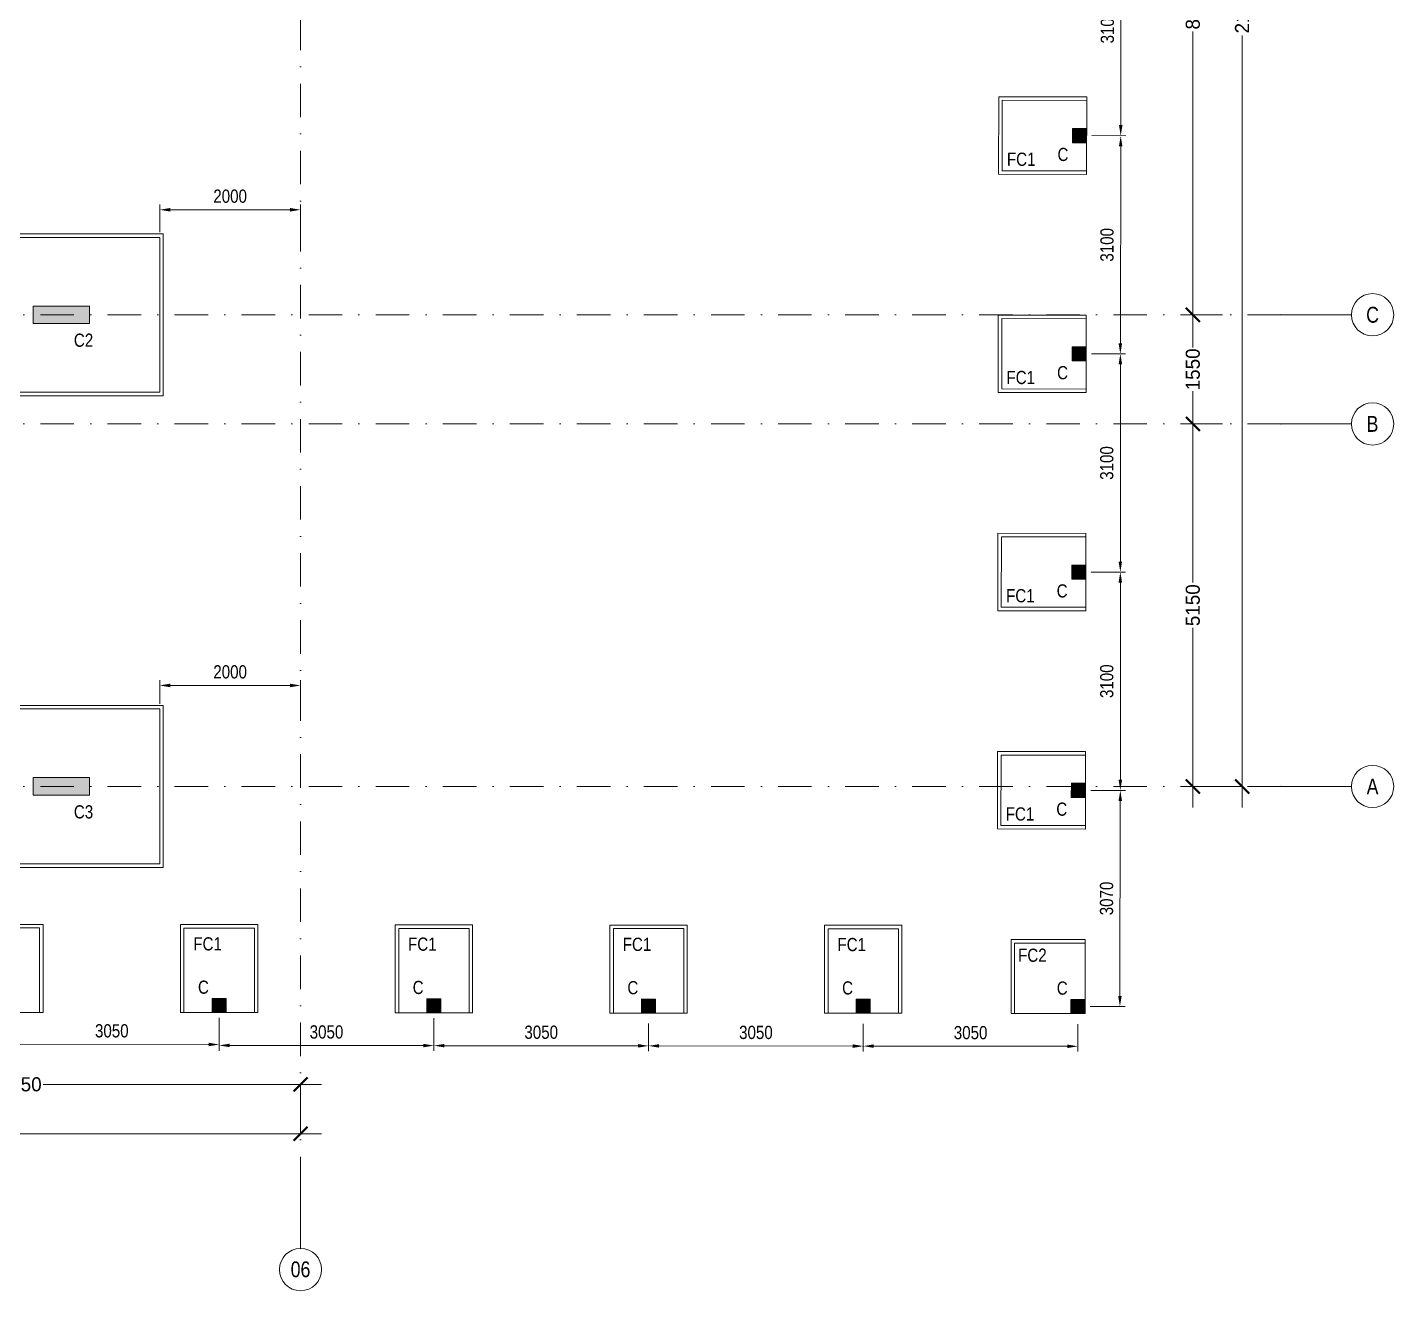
# Model space of a CAD drawing. Header units: millimetres. Extents: x -2277 to 53904, y -32032 to 20357.
# Drawn here: x 34494 to 53904, y -32032 to -14086 of the extents above; entities that cross this region are included whole.
import ezdxf
from ezdxf.enums import TextEntityAlignment as Align

# ---------------------------------------------------------------- set-up
doc = ezdxf.new("R2010")
doc.units = ezdxf.units.MM
doc.header["$LTSCALE"] = 75
doc.linetypes.add('DASHDOT2', pattern=[12.7, 6.35, -3.175, 0, -3.175])
doc.linetypes.add('Dot & Dashed', pattern=[502.708322, 238.125, -132.291667, 0, -132.291655])
for name, color, linetype in [('00_A_GRIDS.3D', 1, 'Continuous'), ('02_A_GRIDS.3D', 1, 'Continuous'), ('F7', 7, 'Continuous'), ('S-SLAB', 3, 'Continuous')]:
    doc.layers.add(name, color=color, linetype=linetype)
for name, color, linetype, lineweight in [('A-ANNO-DIMS', 211, 'Continuous', 9), ('S- FOUNDTION', 2, 'Continuous', 9), ('S-BEAM-IDEN', 2, 'Continuous', 9), ('S-COL', 3, 'Continuous', 13), ('S-COLS-IDEN', 171, 'Continuous', 9), ('S-HATCH', 8, 'Continuous', 9), ('S-PLAIN CONCRETE', 1, 'Continuous', 9)]:
    doc.layers.add(name, color=color, linetype=linetype, lineweight=lineweight)
doc.styles.add('236 - NAS Mall_CD_GF Plan$0$TEXT 500', font='GOTHIC.TTF', dxfattribs={"height": 350})
doc.styles.add('Arial Narrow_1', font='ARIALN.TTF', dxfattribs={"height": 187.5})
doc.styles.add('GENERATED_STYLE_3', font='arial.ttf', dxfattribs={"width": 0.8})
doc.styles.add('TEXT 100', font='GOTHIC.TTF', dxfattribs={"height": 200})
doc.dimstyles.new('236 - NAS Mall_CD_GF Plan$0$DIM 500', dxfattribs={"dimtxt": 350, "dimasz": 300, "dimexe": 0, "dimexo": 0, "dimgap": 25, "dimtad": 0, "dimdec": 0, "dimrnd": 5, "dimzin": 0, "dimdsep": 46, "dimtxsty": '236 - NAS Mall_CD_GF Plan$0$TEXT 500', "dimblk": '236 - NAS Mall_CD_GF Plan$0$_ARCHTICK', "dimcen": 0, "dimdle": 300, "dimclrd": 256, "dimclre": 256, "dimclrt": 256, "dimadec": 0, "dimazin": 0, "dimtfac": 1, "dimtdec": 0, "dimtmove": 1, "dimatfit": 3, "dimfxl": 1000, "dimfxlon": 1, "dimtolj": 1, "dimtzin": 0, "dimlwd": 0, "dimlwe": 0, "dimarcsym": 0})
doc.dimstyles.new('WYE_STANDARD_-_2_5mm', dxfattribs={"dimscale": 304.8, "dimtxt": 187.5, "dimasz": 0.492126, "dimexe": 0.246063, "dimexo": 0.246063, "dimgap": 0.9, "dimtad": 0, "dimdec": 0, "dimzin": 0, "dimdsep": 46, "dimtxsty": 'Arial Narrow_1', "dimcen": 0.09, "dimazin": 0, "dimtfac": 1, "dimtdec": 0, "dimtix": 1, "dimtmove": 0, "dimatfit": 3, "dimfxl": 1, "dimtvp": 1, "dimtolj": 1, "dimtzin": 0, "dimlwd": 13, "dimlwe": 13, "dimarcsym": 2})

# ---------------------------------------------------------------- blocks, each defined once
blk = doc.blocks.new('236 - NAS Mall_CD_GF Plan$0$_ARCHTICK')
at = {"color": 0, "linetype": 'ByBlock', "const_width": 0.15}
blk.add_lwpolyline([(-0.5, -0.5), (0.5, 0.5)], dxfattribs=at)
blk = doc.blocks.new('*D26')
at = {"layer": '02_A_GRIDS.3D', "lineweight": 0, "transparency": 16777216}
for p, q in [((30125, -29102), (34081, -29102)), ((30425, -29524), (30425, -29102)), ((38675, -29102), (34719, -29102)), ((38375, -29524), (38375, -29102))]:
    blk.add_line(p, q, dxfattribs=at)
at = {"layer": 'Defpoints', "color": 0, "transparency": 16777216}
for p in [(38375, -29102), (30425, -29524), (38375, -29524)]:
    blk.add_point(p, dxfattribs=at)
at = {"layer": '02_A_GRIDS.3D', "lineweight": 0, "transparency": 16777216, "xscale": 200, "yscale": 200, "zscale": 200, "rotation": 180}
blk.add_blockref('236 - NAS Mall_CD_GF Plan$0$_ARCHTICK', (30425, -29102), dxfattribs=at)
at = {"layer": '02_A_GRIDS.3D', "lineweight": 0, "transparency": 16777216, "xscale": 200, "yscale": 200, "zscale": 200}
blk.add_blockref('236 - NAS Mall_CD_GF Plan$0$_ARCHTICK', (38375, -29102), dxfattribs=at)
at = {"layer": '02_A_GRIDS.3D', "transparency": 16777216, "insert": (34400, -29102), "char_height": 200, "attachment_point": 5, "style": 'TEXT 100'}
blk.add_mtext('\\A1;7950', dxfattribs=at)
blk = doc.blocks.new('*D27')
at = {"layer": '02_A_GRIDS.3D', "lineweight": 0, "transparency": 16777216}
for p, q in [((9375, -29380), (9375, -29802)), ((38375, -29380), (38375, -29802)), ((9075, -29802), (23159, -29802)), ((38675, -29802), (23963, -29802))]:
    blk.add_line(p, q, dxfattribs=at)
at = {"layer": 'Defpoints', "color": 0, "transparency": 16777216}
for p in [(9375, -29380), (38375, -29380), (38375, -29802)]:
    blk.add_point(p, dxfattribs=at)
at = {"layer": '02_A_GRIDS.3D', "lineweight": 0, "transparency": 16777216, "xscale": 200, "yscale": 200, "zscale": 200, "rotation": 180}
blk.add_blockref('236 - NAS Mall_CD_GF Plan$0$_ARCHTICK', (9375, -29802), dxfattribs=at)
at = {"layer": '02_A_GRIDS.3D', "lineweight": 0, "transparency": 16777216, "xscale": 200, "yscale": 200, "zscale": 200}
blk.add_blockref('236 - NAS Mall_CD_GF Plan$0$_ARCHTICK', (38375, -29802), dxfattribs=at)
at = {"layer": '02_A_GRIDS.3D', "transparency": 16777216, "insert": (23561, -29802), "char_height": 200, "attachment_point": 5, "style": 'TEXT 100'}
blk.add_mtext('\\A1;29000', dxfattribs=at)
blk = doc.blocks.new('*D28')
at = {"layer": '02_A_GRIDS.3D', "lineweight": 0, "transparency": 16777216}
for p, q in [((51751, -2920), (51751, -13399)), ((51330, -3220), (51751, -3220)), ((51751, -25170), (51751, -14203)), ((51333, -24870), (51751, -24870))]:
    blk.add_line(p, q, dxfattribs=at)
at = {"layer": 'Defpoints', "color": 0, "transparency": 16777216}
for p in [(51330, -3220), (51333, -24870), (51751, -24870)]:
    blk.add_point(p, dxfattribs=at)
at = {"layer": '02_A_GRIDS.3D', "lineweight": 0, "transparency": 16777216, "xscale": 200, "yscale": 200, "zscale": 200}
for p, rotation in [((51751, -3220), 90), ((51751, -24870), 270)]:
    blk.add_blockref('236 - NAS Mall_CD_GF Plan$0$_ARCHTICK', p, dxfattribs=dict(at, rotation=rotation))
at = {"layer": '02_A_GRIDS.3D', "transparency": 16777216, "insert": (51751, -13801), "char_height": 200, "attachment_point": 5, "rotation": 90, "style": 'TEXT 100'}
blk.add_mtext('\\A1;21650', dxfattribs=at)
blk = doc.blocks.new('*D31')
at = {"layer": '02_A_GRIDS.3D', "lineweight": 0, "transparency": 16777216}
for p, q in [((51051, -9170), (51051, -13495)), ((51473, -9470), (51051, -9470)), ((51051, -18470), (51051, -14144)), ((51473, -18170), (51051, -18170))]:
    blk.add_line(p, q, dxfattribs=at)
at = {"layer": 'Defpoints', "color": 0, "transparency": 16777216}
for p in [(51473, -9470), (51051, -18170), (51473, -18170)]:
    blk.add_point(p, dxfattribs=at)
at = {"layer": '02_A_GRIDS.3D', "lineweight": 0, "transparency": 16777216, "xscale": 200, "yscale": 200, "zscale": 200}
for p, rotation in [((51051, -9470), 90), ((51051, -18170), 270)]:
    blk.add_blockref('236 - NAS Mall_CD_GF Plan$0$_ARCHTICK', p, dxfattribs=dict(at, rotation=rotation))
at = {"layer": '02_A_GRIDS.3D', "transparency": 16777216, "insert": (51051, -13820), "char_height": 200, "attachment_point": 5, "rotation": 90, "style": 'TEXT 100'}
blk.add_mtext('\\A1;8700', dxfattribs=at)
blk = doc.blocks.new('*D32')
at = {"layer": '02_A_GRIDS.3D', "lineweight": 0, "transparency": 16777216}
for p, q in [((51051, -17870), (51051, -18635)), ((51473, -18170), (51051, -18170)), ((51051, -20020), (51051, -19254)), ((51473, -19720), (51051, -19720))]:
    blk.add_line(p, q, dxfattribs=at)
at = {"layer": 'Defpoints', "color": 0, "transparency": 16777216}
for p in [(51473, -18170), (51051, -19720), (51473, -19720)]:
    blk.add_point(p, dxfattribs=at)
at = {"layer": '02_A_GRIDS.3D', "lineweight": 0, "transparency": 16777216, "xscale": 200, "yscale": 200, "zscale": 200}
for p, rotation in [((51051, -18170), 90), ((51051, -19720), 270)]:
    blk.add_blockref('236 - NAS Mall_CD_GF Plan$0$_ARCHTICK', p, dxfattribs=dict(at, rotation=rotation))
at = {"layer": '02_A_GRIDS.3D', "transparency": 16777216, "insert": (51051, -18945), "char_height": 200, "attachment_point": 5, "rotation": 90, "style": 'TEXT 100'}
blk.add_mtext('\\A1;1550', dxfattribs=at)
blk = doc.blocks.new('*D33')
at = {"layer": '02_A_GRIDS.3D', "lineweight": 0, "transparency": 16777216}
for p, q in [((51051, -19420), (51051, -21971)), ((51473, -19720), (51051, -19720)), ((51051, -25170), (51051, -22618)), ((51473, -24870), (51051, -24870))]:
    blk.add_line(p, q, dxfattribs=at)
at = {"layer": 'Defpoints', "color": 0, "transparency": 16777216}
for p in [(51473, -19720), (51051, -24870), (51473, -24870)]:
    blk.add_point(p, dxfattribs=at)
at = {"layer": '02_A_GRIDS.3D', "lineweight": 0, "transparency": 16777216, "xscale": 200, "yscale": 200, "zscale": 200}
for p, rotation in [((51051, -19720), 90), ((51051, -24870), 270)]:
    blk.add_blockref('236 - NAS Mall_CD_GF Plan$0$_ARCHTICK', p, dxfattribs=dict(at, rotation=rotation))
at = {"layer": '02_A_GRIDS.3D', "transparency": 16777216, "insert": (51051, -22295), "char_height": 200, "attachment_point": 5, "rotation": 90, "style": 'TEXT 100'}
blk.add_mtext('\\A1;5150', dxfattribs=at)
blk = doc.blocks.new('Standard grid marker')
at = {"layer": '00_A_GRIDS.3D', "linetype": 'Dot & Dashed', "lineweight": 0}
for p, q in [((1000, 0), (0, 0)), ((33692, 0), (34692, 0))]:
    blk.add_line(p, q, dxfattribs=at)
at = {"layer": '00_A_GRIDS.3D', "linetype": 'DASHDOT2', "lineweight": 0}
blk.add_line((1000, 0), (33692, 0), dxfattribs=at)
at = {"layer": '00_A_GRIDS.3D', "linetype": 'Continuous', "lineweight": 0}
for centre in [(-300, 0), (34992, 0)]:
    blk.add_circle(centre, 300, dxfattribs=at)
at = {"layer": '00_A_GRIDS.3D', "linetype": 'Dot & Dashed', "lineweight": 0}
blk.add_point((1000, 0), dxfattribs=at)
blk.add_point((1000, 0), dxfattribs=at)
at = {"layer": '00_A_GRIDS.3D', "lineweight": 0, "style": 'GENERATED_STYLE_3'}
for tag, p in [('AC_MarkerText_1_0', (-464, -51)), ('AC_MarkerText_1_1', (34828, -51))]:
    blk.add_attdef(tag, text='', height=225, rotation=90, dxfattribs=at).set_placement(p, align=Align.TOP_CENTER)
blk = doc.blocks.new('Standard grid marker_2')
at = {"layer": '00_A_GRIDS.3D', "linetype": 'Dot & Dashed', "lineweight": 0}
blk.add_line((1000, 0), (0, 0), dxfattribs=at)
at = {"layer": '00_A_GRIDS.3D', "linetype": 'DASHDOT2', "lineweight": 0}
blk.add_line((1000, 0), (53981, 0), dxfattribs=at)
at = {"layer": '00_A_GRIDS.3D', "linetype": 'Continuous', "lineweight": 0}
blk.add_circle((-300, 0), 300, dxfattribs=at)
at = {"layer": '00_A_GRIDS.3D', "linetype": 'Dot & Dashed', "lineweight": 0}
blk.add_point((1000, 0), dxfattribs=at)
blk.add_point((1000, 0), dxfattribs=at)
at = {"layer": '00_A_GRIDS.3D', "lineweight": 0, "style": 'GENERATED_STYLE_3'}
for tag, p in [('AC_MarkerText_1_0', (-300, -215)), ('AC_MarkerText_1_1', (55281, -215))]:
    blk.add_attdef(tag, text='', height=225, rotation=180, dxfattribs=at).set_placement(p, align=Align.TOP_CENTER)
blk = doc.blocks.new('*U36')
at = {"layer": 'S-HATCH'}
blk.add_hatch(color=256, dxfattribs=at).paths.add_polyline_path([(0, -100), (0, 100), (200, 100), (200, -100)])
at = {"layer": 'S-COL'}
blk.add_lwpolyline([(0, -100), (0, 100), (200, 100), (200, -100)], close=True, dxfattribs=at)
at = {"layer": 'S-COLS-IDEN', "insert": (274, -313), "char_height": 187, "width": 330.7, "attachment_point": 1, "rotation": 90.1053, "style": 'Arial Narrow_1'}
blk.add_mtext('C', dxfattribs=at)
blk = doc.blocks.new('*U37')
at = {"layer": 'S-COL', "color": 0, "linetype": 'ByBlock', "lineweight": -2, "transparency": 16777216, "rotation": 269.8946851459084}
for p in [(49470, -25), (49465, -3125), (49459, -6225), (49453, -9325), (49447, -12425), (49442, -15525), (49436, -18625), (49430, -21725), (49425, -24825)]:
    blk.add_blockref('*U36', p, dxfattribs=at)
blk = doc.blocks.new('*U38')
at = {"layer": 'S-HATCH'}
blk.add_hatch(color=256, dxfattribs=at).paths.add_polyline_path([(200, -100), (0, -100), (0, 100), (200, 100)])
at = {"layer": 'S-COL'}
blk.add_lwpolyline([(200, -100), (0, -100), (0, 100), (200, 100)], close=True, dxfattribs=at)
at = {"layer": 'S-COLS-IDEN', "insert": (401, -354), "char_height": 187, "width": 330.7, "attachment_point": 1, "rotation": 180.0613, "style": 'Arial Narrow_1'}
blk.add_mtext('C', dxfattribs=at)
blk = doc.blocks.new('*U39')
at = {"layer": 'S-COL', "color": 0, "linetype": 'ByBlock', "lineweight": -2, "transparency": 16777216, "rotation": 179.9387203752178}
for p in [(37319, -27982), (40369, -27986), (43419, -27989), (46469, -27992), (49519, -27995)]:
    blk.add_blockref('*U38', p, dxfattribs=at)
blk = doc.blocks.new('fcccc')
at = {"layer": 'S- FOUNDTION'}
blk.add_lwpolyline([(-9268, -6922), (-9268, -8122), (-10268, -8122), (-10268, -6922)], close=True, dxfattribs=at)
at = {"layer": 'S-PLAIN CONCRETE'}
blk.add_lwpolyline([(-9218, -6922), (-9218, -8172), (-10318, -8172), (-10318, -6922)], close=True, dxfattribs=at)
blk = doc.blocks.new('FC1')
at = {"layer": 'S-SLAB', "color": 2, "rotation": 269.9088043548456}
blk.add_blockref('fcccc', (56471, -12999), dxfattribs=at)
at = {"layer": 'S-BEAM-IDEN', "lineweight": 20, "insert": (48432, -3461), "char_height": 187.5, "width": 360.76, "attachment_point": 1, "rotation": 359.9088, "style": 'Arial Narrow_1'}
blk.add_mtext('FC1', dxfattribs=at)
blk = doc.blocks.new('*U45')
at = {"layer": '02_A_GRIDS.3D', "rotation": 90.10531485409159}
blk.add_blockref('FC1', (-3134, -49370), dxfattribs=at)
blk = doc.blocks.new('*U46')
at = {"layer": '02_A_GRIDS.3D', "color": 0, "linetype": 'ByBlock', "lineweight": -2, "transparency": 16777216, "rotation": 269.8946851459084}
for p in [(49365, -3225), (49359, -6325), (49353, -9425), (49347, -12525), (49342, -15625), (49336, -18725), (49330, -21825), (49325, -24925)]:
    blk.add_blockref('*U45', p, dxfattribs=at)
blk = doc.blocks.new('FC1R')
at = {"layer": 'S-SLAB', "color": 2, "rotation": 180}
blk.add_blockref('fcccc', (35530, -36427), dxfattribs=at)
at = {"layer": 'S-BEAM-IDEN', "lineweight": 20, "insert": (44931, -28435), "char_height": 187.5, "width": 360.76, "attachment_point": 1, "style": 'Arial Narrow_1'}
blk.add_mtext('FC1', dxfattribs=at)
blk = doc.blocks.new('*U48')
at = {"layer": '02_A_GRIDS.3D', "rotation": 180.0611997508542}
blk.add_blockref('FC1R', (45329, -29257), dxfattribs=at)
blk = doc.blocks.new('*U49')
at = {"layer": '02_A_GRIDS.3D', "color": 0, "linetype": 'ByBlock', "lineweight": -2, "transparency": 16777216, "rotation": 179.9388002491487}
for p in [(34169, -27879), (37219, -27882), (40269, -27886), (43319, -27889), (46369, -27892)]:
    blk.add_blockref('*U48', p, dxfattribs=at)
blk = doc.blocks.new('F7')
at = {"layer": 'S- FOUNDTION'}
blk.add_lwpolyline([(-11106, -14349), (-8906, -14349), (-8906, -17149), (-11106, -17149)], close=True, dxfattribs=at)
at = {"layer": 'S-PLAIN CONCRETE'}
blk.add_lwpolyline([(-11156, -14299), (-8856, -14299), (-8856, -17199), (-11156, -17199)], close=True, dxfattribs=at)
blk = doc.blocks.new('*D82')
at = {"layer": 'A-ANNO-DIMS', "color": 0, "lineweight": 13, "transparency": 16777216}
for p, q in [((36375, -16995), (36375, -16603)), ((36525, -16678), (38225, -16678)), ((38375, -16995), (38375, -16603))]:
    blk.add_line(p, q, dxfattribs=at)
at = {"layer": 'A-ANNO-DIMS', "color": 0, "transparency": 16777216}
for points in [[(36525, -16653), (36525, -16703), (36375, -16678)], [(38225, -16653), (38225, -16703), (38375, -16678)]]:
    blk.add_solid(points, dxfattribs=at)
at = {"layer": 'Defpoints', "color": 0, "transparency": 16777216}
for p in [(38375, -16678), (36375, -17070), (38375, -17070)]:
    blk.add_point(p, dxfattribs=at)
at = {"layer": 'A-ANNO-DIMS', "color": 0, "transparency": 16777216, "insert": (37375, -16486), "char_height": 187.5, "attachment_point": 5, "style": 'Arial Narrow_1'}
blk.add_mtext('\\A1;2000', dxfattribs=at)
blk = doc.blocks.new('*D83')
at = {"layer": 'A-ANNO-DIMS', "color": 0, "lineweight": 13, "transparency": 16777216}
for p, q in [((36375, -23695), (36375, -23360)), ((36525, -23435), (38225, -23435)), ((38375, -23695), (38375, -23360))]:
    blk.add_line(p, q, dxfattribs=at)
at = {"layer": 'A-ANNO-DIMS', "color": 0, "transparency": 16777216}
for points in [[(36525, -23410), (36525, -23460), (36375, -23435)], [(38225, -23410), (38225, -23460), (38375, -23435)]]:
    blk.add_solid(points, dxfattribs=at)
at = {"layer": 'Defpoints', "color": 0, "transparency": 16777216}
for p in [(38375, -23435), (36375, -23770), (38375, -23770)]:
    blk.add_point(p, dxfattribs=at)
at = {"layer": 'A-ANNO-DIMS', "color": 0, "transparency": 16777216, "insert": (37375, -23243), "char_height": 187.5, "attachment_point": 5, "style": 'Arial Narrow_1'}
blk.add_mtext('\\A1;2000', dxfattribs=at)
blk = doc.blocks.new('*D129')
at = {"layer": 'A-ANNO-DIMS', "color": 0, "lineweight": 13, "transparency": 16777216}
for p, q in [((49622, -12525), (50107, -12526)), ((50032, -12676), (50027, -15476)), ((49617, -15625), (50101, -15626))]:
    blk.add_line(p, q, dxfattribs=at)
at = {"layer": 'A-ANNO-DIMS', "color": 0, "transparency": 16777216}
for points in [[(50007, -12676), (50057, -12676), (50032, -12526)], [(50002, -15476), (50052, -15476), (50026, -15626)]]:
    blk.add_solid(points, dxfattribs=at)
at = {"layer": 'Defpoints', "color": 0, "transparency": 16777216}
for p in [(49547, -12525), (49542, -15625), (50026, -15626)]:
    blk.add_point(p, dxfattribs=at)
at = {"layer": 'A-ANNO-DIMS', "color": 0, "transparency": 16777216, "insert": (49838, -14076), "char_height": 187.5, "attachment_point": 5, "rotation": 89.8947, "style": 'Arial Narrow_1'}
blk.add_mtext('\\A1;3100', dxfattribs=at)
blk = doc.blocks.new('*D130')
at = {"layer": 'A-ANNO-DIMS', "color": 0, "lineweight": 13, "transparency": 16777216}
for p, q in [((49617, -15625), (50101, -15626)), ((50026, -15776), (50021, -18576)), ((49611, -18725), (50096, -18726))]:
    blk.add_line(p, q, dxfattribs=at)
at = {"layer": 'A-ANNO-DIMS', "color": 0, "transparency": 16777216}
for points in [[(50001, -15776), (50051, -15776), (50026, -15626)], [(49996, -18576), (50046, -18576), (50021, -18726)]]:
    blk.add_solid(points, dxfattribs=at)
at = {"layer": 'Defpoints', "color": 0, "transparency": 16777216}
for p in [(49542, -15625), (49536, -18725), (50021, -18726)]:
    blk.add_point(p, dxfattribs=at)
at = {"layer": 'A-ANNO-DIMS', "color": 0, "transparency": 16777216, "insert": (49832, -17176), "char_height": 187.5, "attachment_point": 5, "rotation": 89.8947, "style": 'Arial Narrow_1'}
blk.add_mtext('\\A1;3100', dxfattribs=at)
blk = doc.blocks.new('*D131')
at = {"layer": 'A-ANNO-DIMS', "color": 0, "lineweight": 13, "transparency": 16777216}
for p, q in [((49611, -18725), (50096, -18725)), ((50021, -18875), (50021, -21675)), ((49611, -21825), (50096, -21825))]:
    blk.add_line(p, q, dxfattribs=at)
at = {"layer": 'A-ANNO-DIMS', "color": 0, "transparency": 16777216}
for points in [[(49996, -18875), (50046, -18875), (50021, -18725)], [(49996, -21675), (50046, -21675), (50021, -21825)]]:
    blk.add_solid(points, dxfattribs=at)
at = {"layer": 'Defpoints', "color": 0, "transparency": 16777216}
for p in [(49536, -18725), (49536, -21825), (50021, -21825)]:
    blk.add_point(p, dxfattribs=at)
at = {"layer": 'A-ANNO-DIMS', "color": 0, "transparency": 16777216, "insert": (49829, -20275), "char_height": 187.5, "attachment_point": 5, "rotation": 90, "style": 'Arial Narrow_1'}
blk.add_mtext('\\A1;3100', dxfattribs=at)
blk = doc.blocks.new('*D132')
at = {"layer": 'A-ANNO-DIMS', "color": 0, "lineweight": 13, "transparency": 16777216}
for p, q in [((49605, -21825), (50096, -21825)), ((50021, -21975), (50021, -24775)), ((49605, -24925), (50096, -24925))]:
    blk.add_line(p, q, dxfattribs=at)
at = {"layer": 'A-ANNO-DIMS', "color": 0, "transparency": 16777216}
for points in [[(49996, -21975), (50046, -21975), (50021, -21825)], [(49996, -24775), (50046, -24775), (50021, -24925)]]:
    blk.add_solid(points, dxfattribs=at)
at = {"layer": 'Defpoints', "color": 0, "transparency": 16777216}
for p in [(49530, -21825), (49530, -24925), (50021, -24925)]:
    blk.add_point(p, dxfattribs=at)
at = {"layer": 'A-ANNO-DIMS', "color": 0, "transparency": 16777216, "insert": (49829, -23375), "char_height": 187.5, "attachment_point": 5, "rotation": 90, "style": 'Arial Narrow_1'}
blk.add_mtext('\\A1;3100', dxfattribs=at)
blk = doc.blocks.new('*D133')
at = {"layer": 'A-ANNO-DIMS', "color": 0, "lineweight": 13, "transparency": 16777216}
for p, q in [((49600, -24925), (50096, -24926)), ((50020, -25076), (50015, -27846)), ((49594, -27996), (50090, -27996))]:
    blk.add_line(p, q, dxfattribs=at)
at = {"layer": 'A-ANNO-DIMS', "color": 0, "transparency": 16777216}
for points in [[(49995, -25076), (50045, -25076), (50021, -24926)], [(49990, -27846), (50040, -27846), (50015, -27996)]]:
    blk.add_solid(points, dxfattribs=at)
at = {"layer": 'Defpoints', "color": 0, "transparency": 16777216}
for p in [(49525, -24925), (49519, -27995), (50015, -27996)]:
    blk.add_point(p, dxfattribs=at)
at = {"layer": 'A-ANNO-DIMS', "color": 0, "transparency": 16777216, "insert": (49826, -26461), "char_height": 187.5, "attachment_point": 5, "rotation": 89.8951, "style": 'Arial Narrow_1'}
blk.add_mtext('\\A1;3070', dxfattribs=at)
blk = doc.blocks.new('*D134')
at = {"layer": 'A-ANNO-DIMS', "color": 0, "lineweight": 13, "transparency": 16777216}
for p, q in [((46369, -28243), (46369, -28633)), ((49419, -28246), (49419, -28636)), ((49269, -28561), (46519, -28558))]:
    blk.add_line(p, q, dxfattribs=at)
at = {"layer": 'A-ANNO-DIMS', "color": 0, "transparency": 16777216}
for points in [[(46519, -28533), (46519, -28583), (46369, -28558)], [(49269, -28536), (49269, -28586), (49419, -28561)]]:
    blk.add_solid(points, dxfattribs=at)
at = {"layer": 'Defpoints', "color": 0, "transparency": 16777216}
for p in [(46369, -28168), (49419, -28171), (46369, -28558)]:
    blk.add_point(p, dxfattribs=at)
at = {"layer": 'A-ANNO-DIMS', "color": 0, "transparency": 16777216, "insert": (47894, -28368), "char_height": 187.5, "attachment_point": 5, "rotation": 359.9387, "style": 'Arial Narrow_1'}
blk.add_mtext('\\A1;3050', dxfattribs=at)
blk = doc.blocks.new('*D135')
at = {"layer": 'A-ANNO-DIMS', "color": 0, "lineweight": 13, "transparency": 16777216}
for p, q in [((43319, -28239), (43319, -28630)), ((46369, -28243), (46369, -28633)), ((46219, -28558), (43469, -28555))]:
    blk.add_line(p, q, dxfattribs=at)
at = {"layer": 'A-ANNO-DIMS', "color": 0, "transparency": 16777216}
for points in [[(43469, -28530), (43469, -28580), (43319, -28555)], [(46219, -28533), (46219, -28583), (46369, -28558)]]:
    blk.add_solid(points, dxfattribs=at)
at = {"layer": 'Defpoints', "color": 0, "transparency": 16777216}
for p in [(43319, -28164), (46369, -28168), (43319, -28555)]:
    blk.add_point(p, dxfattribs=at)
at = {"layer": 'A-ANNO-DIMS', "color": 0, "transparency": 16777216, "insert": (44844, -28365), "char_height": 187.5, "attachment_point": 5, "rotation": 359.9387, "style": 'Arial Narrow_1'}
blk.add_mtext('\\A1;3050', dxfattribs=at)
blk = doc.blocks.new('*D136')
at = {"layer": 'A-ANNO-DIMS', "color": 0, "lineweight": 13, "transparency": 16777216}
for p, q in [((40269, -28236), (40269, -28626)), ((43319, -28239), (43319, -28630)), ((43169, -28554), (40419, -28552))]:
    blk.add_line(p, q, dxfattribs=at)
at = {"layer": 'A-ANNO-DIMS', "color": 0, "transparency": 16777216}
for points in [[(40419, -28527), (40419, -28577), (40269, -28551)], [(43169, -28529), (43169, -28579), (43319, -28555)]]:
    blk.add_solid(points, dxfattribs=at)
at = {"layer": 'Defpoints', "color": 0, "transparency": 16777216}
for p in [(40269, -28161), (43319, -28164), (40269, -28551)]:
    blk.add_point(p, dxfattribs=at)
at = {"layer": 'A-ANNO-DIMS', "color": 0, "transparency": 16777216, "insert": (41794, -28362), "char_height": 187.5, "attachment_point": 5, "rotation": 359.9388, "style": 'Arial Narrow_1'}
blk.add_mtext('\\A1;3050', dxfattribs=at)
blk = doc.blocks.new('*D137')
at = {"layer": 'A-ANNO-DIMS', "color": 0, "lineweight": 13, "transparency": 16777216}
for p, q in [((37219, -28157), (37218, -28623)), ((40269, -28161), (40268, -28626)), ((40119, -28551), (37369, -28548))]:
    blk.add_line(p, q, dxfattribs=at)
at = {"layer": 'A-ANNO-DIMS', "color": 0, "transparency": 16777216}
for points in [[(37369, -28523), (37369, -28573), (37219, -28548)], [(40119, -28526), (40119, -28576), (40269, -28551)]]:
    blk.add_solid(points, dxfattribs=at)
at = {"layer": 'Defpoints', "color": 0, "transparency": 16777216}
for p in [(37219, -28082), (40269, -28086), (37219, -28548)]:
    blk.add_point(p, dxfattribs=at)
at = {"layer": 'A-ANNO-DIMS', "color": 0, "transparency": 16777216, "insert": (38744, -28358), "char_height": 187.5, "attachment_point": 5, "rotation": 359.9388, "style": 'Arial Narrow_1'}
blk.add_mtext('\\A1;3050', dxfattribs=at)
blk = doc.blocks.new('*D138')
at = {"layer": 'A-ANNO-DIMS', "color": 0, "lineweight": 13, "transparency": 16777216}
for p, q in [((34169, -28154), (34168, -28607)), ((37219, -28157), (37218, -28611)), ((37069, -28535), (34319, -28532))]:
    blk.add_line(p, q, dxfattribs=at)
at = {"layer": 'A-ANNO-DIMS', "color": 0, "transparency": 16777216}
for points in [[(34319, -28507), (34319, -28557), (34169, -28532)], [(37069, -28510), (37069, -28560), (37219, -28536)]]:
    blk.add_solid(points, dxfattribs=at)
at = {"layer": 'Defpoints', "color": 0, "transparency": 16777216}
for p in [(34169, -28079), (37219, -28082), (34169, -28532)]:
    blk.add_point(p, dxfattribs=at)
at = {"layer": 'A-ANNO-DIMS', "color": 0, "transparency": 16777216, "insert": (35694, -28342), "char_height": 187.5, "attachment_point": 5, "rotation": 359.9387, "style": 'Arial Narrow_1'}
blk.add_mtext('\\A1;3050', dxfattribs=at)

msp = doc.modelspace()

# ---------------------------------------------------------------- hatches: boundary and pattern name
at = {"layer": 'S-HATCH'}
for points in [[(35375, -18045), (34575, -18045), (34575, -18295), (35375, -18295)], [(35375, -24744.7), (34575, -24744.7), (34575, -24994.7), (35375, -24994.7)]]:
    msp.add_hatch(color=256, dxfattribs=at).paths.add_polyline_path(points)

# ---------------------------------------------------------------- linework, layer by layer
at = {"layer": 'S- FOUNDTION', "color": 1}
msp.add_lwpolyline([(49519, -27045.5), (48469, -27045.5), (48469, -28095.5), (49519, -28095.5)], close=True, dxfattribs=at)
at = {"layer": 'S- FOUNDTION'}
msp.add_lwpolyline([(49519, -27095.5), (48519, -27095.5), (48519, -28095.5), (49519, -28095.5)], close=True, dxfattribs=at)
at = {"layer": 'S-COL'}
for points in [[(35375, -18045), (34575, -18045), (34575, -18295), (35375, -18295)], [(35375, -24744.7), (34575, -24744.7), (34575, -24994.7), (35375, -24994.7)]]:
    msp.add_lwpolyline(points, close=True, dxfattribs=at)

# ---------------------------------------------------------------- block references
at = {"layer": '00_A_GRIDS.3D', "linetype": 'Continuous'}
ref = msp.add_blockref('Standard grid marker_2', (53303.8, -18169.6), dxfattribs=dict(at, zscale=1000, rotation=180))
ref.add_attrib('AC_MarkerText_1', 'C', dxfattribs={"color": 7, "lineweight": 0, "height": 225, "rotation": 360, "style": 'GENERATED_STYLE_3', "width": 0.8}).set_placement((53603.8, -18057.1), align=Align.TOP_CENTER)
ref = msp.add_blockref('Standard grid marker_2', (53303.8, -19719.9), dxfattribs=dict(at, zscale=1000, rotation=180))
ref.add_attrib('AC_MarkerText_1', 'B', dxfattribs={"color": 7, "lineweight": 0, "height": 225, "rotation": 360, "style": 'GENERATED_STYLE_3', "width": 0.8}).set_placement((53603.8, -19607.4), align=Align.TOP_CENTER)
ref = msp.add_blockref('Standard grid marker_2', (53303.8, -24870), dxfattribs=dict(at, zscale=1000, rotation=180))
ref.add_attrib('AC_MarkerText_1', 'A', dxfattribs={"color": 7, "lineweight": 0, "height": 225, "rotation": 360, "style": 'GENERATED_STYLE_3', "width": 0.8}).set_placement((53603.8, -24757.5), align=Align.TOP_CENTER)
at = {"layer": '02_A_GRIDS.3D', "linetype": 'Dot & Dashed'}
ref = msp.add_blockref('Standard grid marker', (38375, 3259.6), dxfattribs=dict(at, zscale=1000, rotation=270))
ref.add_attrib('AC_MarkerText_1', '06', dxfattribs={"color": 7, "lineweight": 0, "height": 225, "rotation": 360, "style": 'GENERATED_STYLE_3', "width": 0.8}).set_placement((38375, 3672.1), align=Align.TOP_CENTER)
ref.add_attrib('AC_MarkerText_1_1', '06', dxfattribs={"layer": '00_A_GRIDS.3D', "color": 7, "lineweight": 0, "height": 225, "rotation": 360, "style": 'GENERATED_STYLE_3', "width": 0.8}).set_placement((38375, -31616.5), align=Align.TOP_CENTER)
at = {"layer": '02_A_GRIDS.3D'}
for name, p in [('*U46', (0, -5)), ('*U49', (0, 0))]:
    msp.add_blockref(name, p, dxfattribs=at)
at = {"layer": 'F7', "rotation": 270}
for p in [(50724, -28175.6), (50724, -34875.3)]:
    msp.add_blockref('F7', p, dxfattribs=at)
at = {"layer": 'S-COL'}
for name in ['*U37', '*U39']:
    msp.add_blockref(name, (0, 0), dxfattribs=at)

# ---------------------------------------------------------------- texts
at = {"layer": 'S-BEAM-IDEN', "lineweight": 20, "insert": (48568.5, -27173.5), "char_height": 187.5, "width": 360.759, "attachment_point": 1, "style": 'Arial Narrow_1'}
msp.add_mtext('FC2', dxfattribs=at)
at = {"layer": 'S-COLS-IDEN', "char_height": 187.5, "width": 330.696, "attachment_point": 1, "style": 'Arial Narrow_1'}
for s, insert in [('C2', (35155.2, -18436.8)), ('C3', (35155.2, -25136.6))]:
    msp.add_mtext(s, dxfattribs=dict(at, insert=insert))

# ---------------------------------------------------------------- dimensions: what is measured, and where the dimension line sits
at = {"layer": '02_A_GRIDS.3D'}
dim = msp.add_linear_dim(base=(51751.4, -24870), p1=(51329.5, -3220), p2=(51332.7, -24870), angle=270, dimstyle='236 - NAS Mall_CD_GF Plan$0$DIM 500', override={"dimtxt": 187.5, "dimasz": 200, "dimtxsty": 'TEXT 100'}, dxfattribs=at)
dim.commit()
dim.dimension.update_dxf_attribs({"geometry": '*D28', "text_midpoint": (51751.4, -13800.9), "dimtype": 160})
for base, p1, p2, picture, middle in [((51051.4, -18169.6), (51473.3, -9470), (51473.3, -18169.6), '*D31', (51051.4, -13819.8)), ((51051.4, -19719.9), (51473.3, -18169.6), (51473.3, -19719.9), '*D32', (51051.4, -18944.7)), ((51051.4, -24870), (51473.3, -19719.9), (51473.3, -24870), '*D33', (51051.4, -22294.9))]:
    dim = msp.add_linear_dim(base=base, p1=p1, p2=p2, angle=270, dimstyle='236 - NAS Mall_CD_GF Plan$0$DIM 500', override={"dimtxt": 187.5, "dimasz": 200, "dimtxsty": 'TEXT 100'}, dxfattribs=at)
    dim.commit()
    dim.dimension.update_dxf_attribs({"geometry": picture, "text_midpoint": middle})
dim = msp.add_linear_dim(base=(38375, -29101.9), p1=(30425, -29523.8), p2=(38375, -29523.8), dimstyle='236 - NAS Mall_CD_GF Plan$0$DIM 500', override={"dimtxt": 187.5, "dimasz": 200, "dimtxsty": 'TEXT 100'}, dxfattribs=at)
dim.commit()
dim.dimension.update_dxf_attribs({"geometry": '*D26', "text_midpoint": (34400, -29101.9)})
dim = msp.add_linear_dim(base=(38375, -29801.9), p1=(9375, -29380), p2=(38375, -29380), dimstyle='236 - NAS Mall_CD_GF Plan$0$DIM 500', override={"dimtxt": 187.5, "dimasz": 200, "dimtxsty": 'TEXT 100'}, dxfattribs=at)
dim.commit()
dim.dimension.update_dxf_attribs({"geometry": '*D27', "text_midpoint": (23561.2, -29801.9), "dimtype": 160})
at = {"layer": 'A-ANNO-DIMS'}
for p1, p2, distance, picture, middle in [((49547.4, -12525), (49541.7, -15625), 484.6, '*D129', (49837.7, -14075.5)), ((49541.7, -15625), (49536, -18725), 484.6, '*D130', (49832, -17175.5)), ((49536, -18725), (49536, -21825), 484.6, '*D131', (49829.2, -20275)), ((49530.3, -21825), (49530.3, -24925), 490.3, '*D132', (49829.2, -23375)), ((49524.65, -24924.9594), (49519.0287, -27995.4539), 495.9798, '*D133', (49826.3537, -26460.7642)), ((37219, -28082.4), (34169, -28079.1), 453.2, '*D138', (35693.8, -28342.5)), ((40269, -28085.7), (37219, -28082.4), 465.7, '*D137', (38743.7, -28358.3)), ((43319, -28164.3), (40269, -28161), 390.3, '*D136', (41793.8, -28361.5)), ((46369, -28167.5), (43319, -28164.3), 390.3, '*D135', (44843.8, -28364.8)), ((49419, -28170.8), (46369, -28167.5), 390.3, '*D134', (47893.8, -28368))]:
    dim = msp.add_aligned_dim(p1=p1, p2=p2, distance=distance, dimstyle='WYE_STANDARD_-_2_5mm', override={"dimpost": '<>'}, dxfattribs=at)
    dim.commit()
    dim.dimension.update_dxf_attribs({"geometry": picture, "text_midpoint": middle})
for base, p1, p2, picture, middle in [((38375, -16677.5), (36375, -17070), (38375, -17070), '*D82', (37375, -16486.1)), ((38375, -23434.7), (36375, -23769.7), (38375, -23769.7), '*D83', (37375, -23243.2))]:
    dim = msp.add_linear_dim(base=base, p1=p1, p2=p2, dimstyle='WYE_STANDARD_-_2_5mm', override={"dimpost": '<>'}, dxfattribs=at)
    dim.commit()
    dim.dimension.update_dxf_attribs({"geometry": picture, "text_midpoint": middle})

doc.saveas('drawing.dxf')
